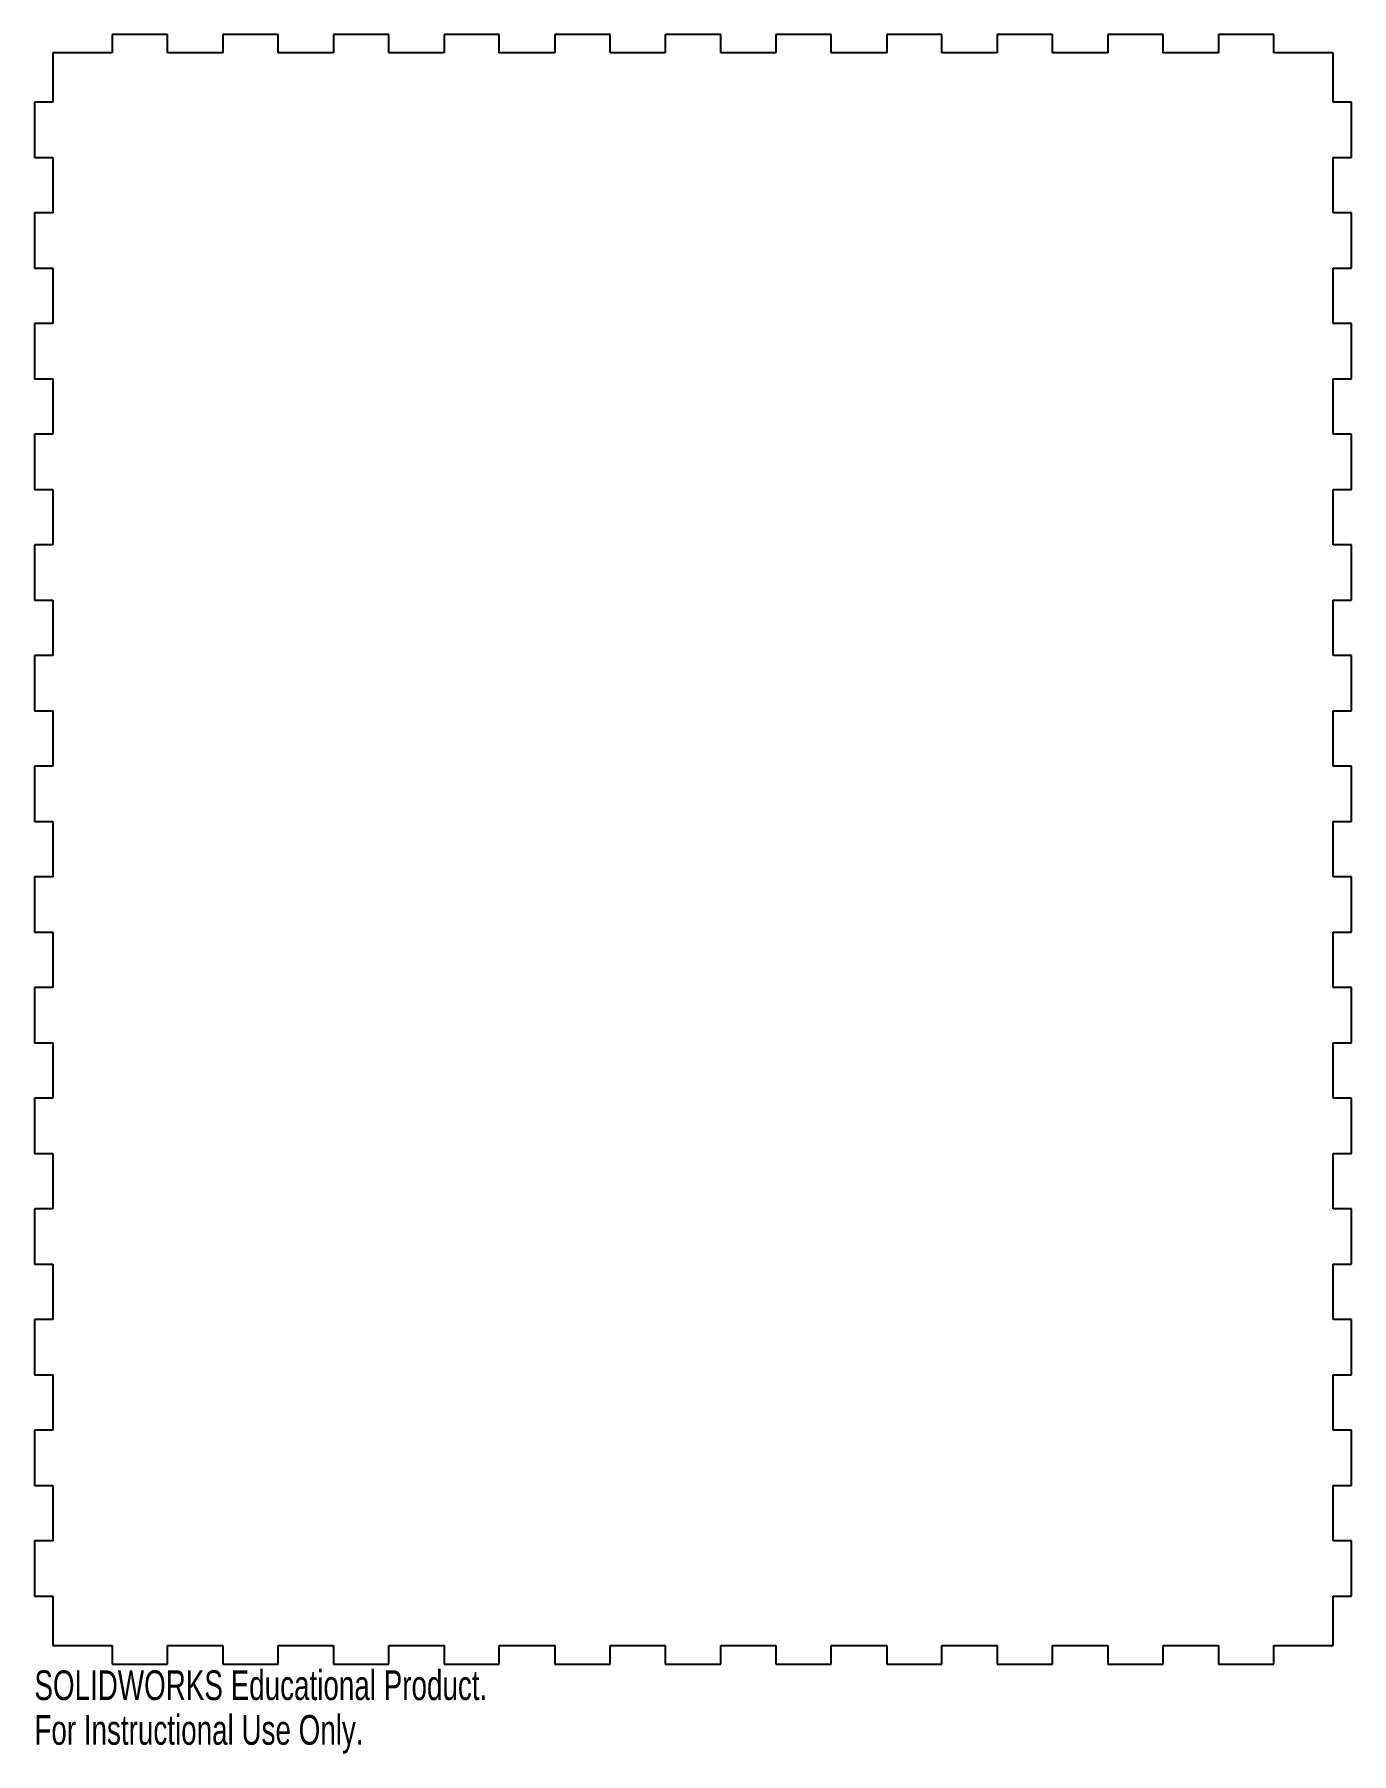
# Model space of a CAD drawing. Header units: inches. Extents: x 10.7 to 19.1, y -0.5 to 10.6.
import ezdxf

# ---------------------------------------------------------------- set-up
doc = ezdxf.new("R2010")
doc.units = ezdxf.units.IN
doc.header["$MEASUREMENT"] = 0
doc.styles.add('SLDTEXTSTYLE0', font='TXT', dxfattribs={"width": 0.7})

msp = doc.modelspace()

# ---------------------------------------------------------------- linework, layer by layer
at = {"color": 7, "linetype": 'Continuous', "lineweight": 25}
for p, q in [((11.524, 10.554), (11.17, 10.554)), ((11.17, 10.554), (11.17, 10.436)), ((11.524, 10.436), (11.524, 10.554)), ((12.233, 10.554), (11.879, 10.554)), ((11.879, 10.554), (11.879, 10.436)), ((12.233, 10.436), (12.233, 10.554)), ((12.942, 10.554), (12.587, 10.554)), ((12.587, 10.554), (12.587, 10.436)), ((12.942, 10.436), (12.942, 10.554)), ((13.65, 10.554), (13.296, 10.554)), ((13.296, 10.554), (13.296, 10.436)), ((13.65, 10.436), (13.65, 10.554)), ((14.359, 10.554), (14.005, 10.554)), ((14.005, 10.554), (14.005, 10.436)), ((14.359, 10.436), (14.359, 10.554)), ((15.068, 10.554), (14.713, 10.554)), ((14.713, 10.554), (14.713, 10.436)), ((15.068, 10.436), (15.068, 10.554)), ((15.776, 10.554), (15.422, 10.554)), ((15.422, 10.554), (15.422, 10.436)), ((15.776, 10.436), (15.776, 10.554)), ((16.485, 10.554), (16.131, 10.554)), ((16.131, 10.554), (16.131, 10.436)), ((16.485, 10.436), (16.485, 10.554)), ((17.194, 10.554), (16.839, 10.554)), ((16.839, 10.554), (16.839, 10.436)), ((17.194, 10.436), (17.194, 10.554)), ((17.902, 10.554), (17.548, 10.554)), ((17.548, 10.554), (17.548, 10.436)), ((17.902, 10.436), (17.902, 10.554)), ((18.611, 10.554), (18.257, 10.554)), ((18.257, 10.554), (18.257, 10.436)), ((18.611, 10.436), (18.611, 10.554)), ((11.17, 10.436), (10.791, 10.436)), ((10.791, 10.436), (10.791, 10.12)), ((11.879, 10.436), (11.524, 10.436)), ((12.587, 10.436), (12.233, 10.436)), ((13.296, 10.436), (12.942, 10.436)), ((14.005, 10.436), (13.65, 10.436)), ((14.713, 10.436), (14.359, 10.436)), ((15.422, 10.436), (15.068, 10.436)), ((16.131, 10.436), (15.776, 10.436)), ((16.839, 10.436), (16.485, 10.436)), ((17.548, 10.436), (17.194, 10.436)), ((18.257, 10.436), (17.902, 10.436)), ((18.991, 10.436), (18.611, 10.436)), ((18.991, 10.12), (18.991, 10.436)), ((10.791, 10.12), (10.672, 10.12)), ((10.672, 10.12), (10.672, 9.765)), ((19.109, 10.12), (18.991, 10.12)), ((19.109, 9.765), (19.109, 10.12)), ((10.672, 9.765), (10.791, 9.765)), ((10.791, 9.765), (10.791, 9.411)), ((18.991, 9.411), (18.991, 9.765)), ((18.991, 9.765), (19.109, 9.765)), ((10.791, 9.411), (10.672, 9.411)), ((10.672, 9.411), (10.672, 9.057)), ((19.109, 9.411), (18.991, 9.411)), ((19.109, 9.057), (19.109, 9.411)), ((10.672, 9.057), (10.791, 9.057)), ((10.791, 9.057), (10.791, 8.702)), ((18.991, 8.702), (18.991, 9.057)), ((18.991, 9.057), (19.109, 9.057)), ((10.791, 8.702), (10.672, 8.702)), ((10.672, 8.702), (10.672, 8.348)), ((19.109, 8.702), (18.991, 8.702)), ((19.109, 8.348), (19.109, 8.702)), ((10.672, 8.348), (10.791, 8.348)), ((10.791, 8.348), (10.791, 7.994)), ((18.991, 7.994), (18.991, 8.348)), ((18.991, 8.348), (19.109, 8.348)), ((10.791, 7.994), (10.672, 7.994)), ((10.672, 7.994), (10.672, 7.639)), ((19.109, 7.994), (18.991, 7.994)), ((19.109, 7.639), (19.109, 7.994)), ((10.672, 7.639), (10.791, 7.639)), ((10.791, 7.639), (10.791, 7.285)), ((18.991, 7.285), (18.991, 7.639)), ((18.991, 7.639), (19.109, 7.639)), ((10.791, 7.285), (10.672, 7.285)), ((10.672, 7.285), (10.672, 6.931)), ((19.109, 7.285), (18.991, 7.285)), ((19.109, 6.931), (19.109, 7.285)), ((10.672, 6.931), (10.791, 6.931)), ((10.791, 6.931), (10.791, 6.576)), ((18.991, 6.576), (18.991, 6.931)), ((18.991, 6.931), (19.109, 6.931)), ((10.791, 6.576), (10.672, 6.576)), ((10.672, 6.576), (10.672, 6.222)), ((19.109, 6.576), (18.991, 6.576)), ((19.109, 6.222), (19.109, 6.576)), ((10.672, 6.222), (10.791, 6.222)), ((10.791, 6.222), (10.791, 5.868)), ((18.991, 5.868), (18.991, 6.222)), ((18.991, 6.222), (19.109, 6.222)), ((10.791, 5.868), (10.672, 5.868)), ((10.672, 5.868), (10.672, 5.513)), ((19.109, 5.868), (18.991, 5.868)), ((19.109, 5.513), (19.109, 5.868)), ((10.672, 5.513), (10.791, 5.513)), ((10.791, 5.513), (10.791, 5.159)), ((18.991, 5.159), (18.991, 5.513)), ((18.991, 5.513), (19.109, 5.513)), ((10.791, 5.159), (10.672, 5.159)), ((10.672, 5.159), (10.672, 4.805)), ((19.109, 5.159), (18.991, 5.159)), ((19.109, 4.805), (19.109, 5.159)), ((10.672, 4.805), (10.791, 4.805)), ((10.791, 4.805), (10.791, 4.45)), ((18.991, 4.45), (18.991, 4.805)), ((18.991, 4.805), (19.109, 4.805)), ((10.791, 4.45), (10.672, 4.45)), ((10.672, 4.45), (10.672, 4.096)), ((19.109, 4.45), (18.991, 4.45)), ((19.109, 4.096), (19.109, 4.45)), ((10.672, 4.096), (10.791, 4.096)), ((10.791, 4.096), (10.791, 3.742)), ((18.991, 3.742), (18.991, 4.096)), ((18.991, 4.096), (19.109, 4.096)), ((10.791, 3.742), (10.672, 3.742)), ((10.672, 3.742), (10.672, 3.387)), ((19.109, 3.742), (18.991, 3.742)), ((19.109, 3.387), (19.109, 3.742)), ((10.672, 3.387), (10.791, 3.387)), ((10.791, 3.387), (10.791, 3.033)), ((18.991, 3.033), (18.991, 3.387)), ((18.991, 3.387), (19.109, 3.387)), ((10.791, 3.033), (10.672, 3.033)), ((10.672, 3.033), (10.672, 2.679)), ((19.109, 3.033), (18.991, 3.033)), ((19.109, 2.679), (19.109, 3.033)), ((10.672, 2.679), (10.791, 2.679)), ((10.791, 2.679), (10.791, 2.324)), ((18.991, 2.324), (18.991, 2.679)), ((18.991, 2.679), (19.109, 2.679)), ((10.791, 2.324), (10.672, 2.324)), ((10.672, 2.324), (10.672, 1.97)), ((19.109, 2.324), (18.991, 2.324)), ((19.109, 1.97), (19.109, 2.324)), ((10.672, 1.97), (10.791, 1.97)), ((10.791, 1.97), (10.791, 1.616)), ((18.991, 1.616), (18.991, 1.97)), ((18.991, 1.97), (19.109, 1.97)), ((10.791, 1.616), (10.672, 1.616)), ((10.672, 1.616), (10.672, 1.261)), ((19.109, 1.616), (18.991, 1.616)), ((19.109, 1.261), (19.109, 1.616)), ((10.672, 1.261), (10.791, 1.261)), ((10.791, 1.261), (10.791, 0.907)), ((18.991, 0.907), (18.991, 1.261)), ((18.991, 1.261), (19.109, 1.261)), ((10.791, 0.907), (10.672, 0.907)), ((10.672, 0.907), (10.672, 0.553)), ((19.109, 0.907), (18.991, 0.907)), ((19.109, 0.553), (19.109, 0.907)), ((10.672, 0.553), (10.791, 0.553)), ((10.791, 0.553), (10.791, 0.236)), ((18.991, 0.236), (18.991, 0.553)), ((18.991, 0.553), (19.109, 0.553)), ((10.791, 0.236), (11.17, 0.236)), ((11.17, 0.236), (11.17, 0.118)), ((11.524, 0.118), (11.524, 0.236)), ((11.524, 0.236), (11.879, 0.236)), ((11.879, 0.236), (11.879, 0.118)), ((12.233, 0.118), (12.233, 0.236)), ((12.233, 0.236), (12.587, 0.236)), ((12.587, 0.236), (12.587, 0.118)), ((12.942, 0.118), (12.942, 0.236)), ((12.942, 0.236), (13.296, 0.236)), ((13.296, 0.236), (13.296, 0.118)), ((13.65, 0.118), (13.65, 0.236)), ((13.65, 0.236), (14.005, 0.236)), ((14.005, 0.236), (14.005, 0.118)), ((14.359, 0.118), (14.359, 0.236)), ((14.359, 0.236), (14.713, 0.236)), ((14.713, 0.236), (14.713, 0.118)), ((15.068, 0.118), (15.068, 0.236)), ((15.068, 0.236), (15.422, 0.236)), ((15.422, 0.236), (15.422, 0.118)), ((15.776, 0.118), (15.776, 0.236)), ((15.776, 0.236), (16.131, 0.236)), ((16.131, 0.236), (16.131, 0.118)), ((16.485, 0.118), (16.485, 0.236)), ((16.485, 0.236), (16.839, 0.236)), ((16.839, 0.236), (16.839, 0.118)), ((17.194, 0.118), (17.194, 0.236)), ((17.194, 0.236), (17.548, 0.236)), ((17.548, 0.236), (17.548, 0.118)), ((17.902, 0.118), (17.902, 0.236)), ((17.902, 0.236), (18.257, 0.236)), ((18.257, 0.236), (18.257, 0.118)), ((18.611, 0.118), (18.611, 0.236)), ((18.611, 0.236), (18.991, 0.236)), ((11.17, 0.118), (11.524, 0.118)), ((11.879, 0.118), (12.233, 0.118)), ((12.587, 0.118), (12.942, 0.118)), ((13.296, 0.118), (13.65, 0.118)), ((14.005, 0.118), (14.359, 0.118)), ((14.713, 0.118), (15.068, 0.118)), ((15.422, 0.118), (15.776, 0.118)), ((16.131, 0.118), (16.485, 0.118)), ((16.839, 0.118), (17.194, 0.118)), ((17.548, 0.118), (17.902, 0.118)), ((18.257, 0.118), (18.611, 0.118))]:
    msp.add_line(p, q, dxfattribs=at)

# ---------------------------------------------------------------- texts
at = {"color": 7, "linetype": 'Continuous', "char_height": 0.1903, "attachment_point": 1, "style": 'SLDTEXTSTYLE0'}
for s, insert in [('SOLIDWORKS Educational Product.', (10.672, 0.078)), ('For Instructional Use Only.', (10.672, -0.208))]:
    msp.add_mtext(s, dxfattribs=dict(at, insert=insert))

doc.saveas('drawing.dxf')
